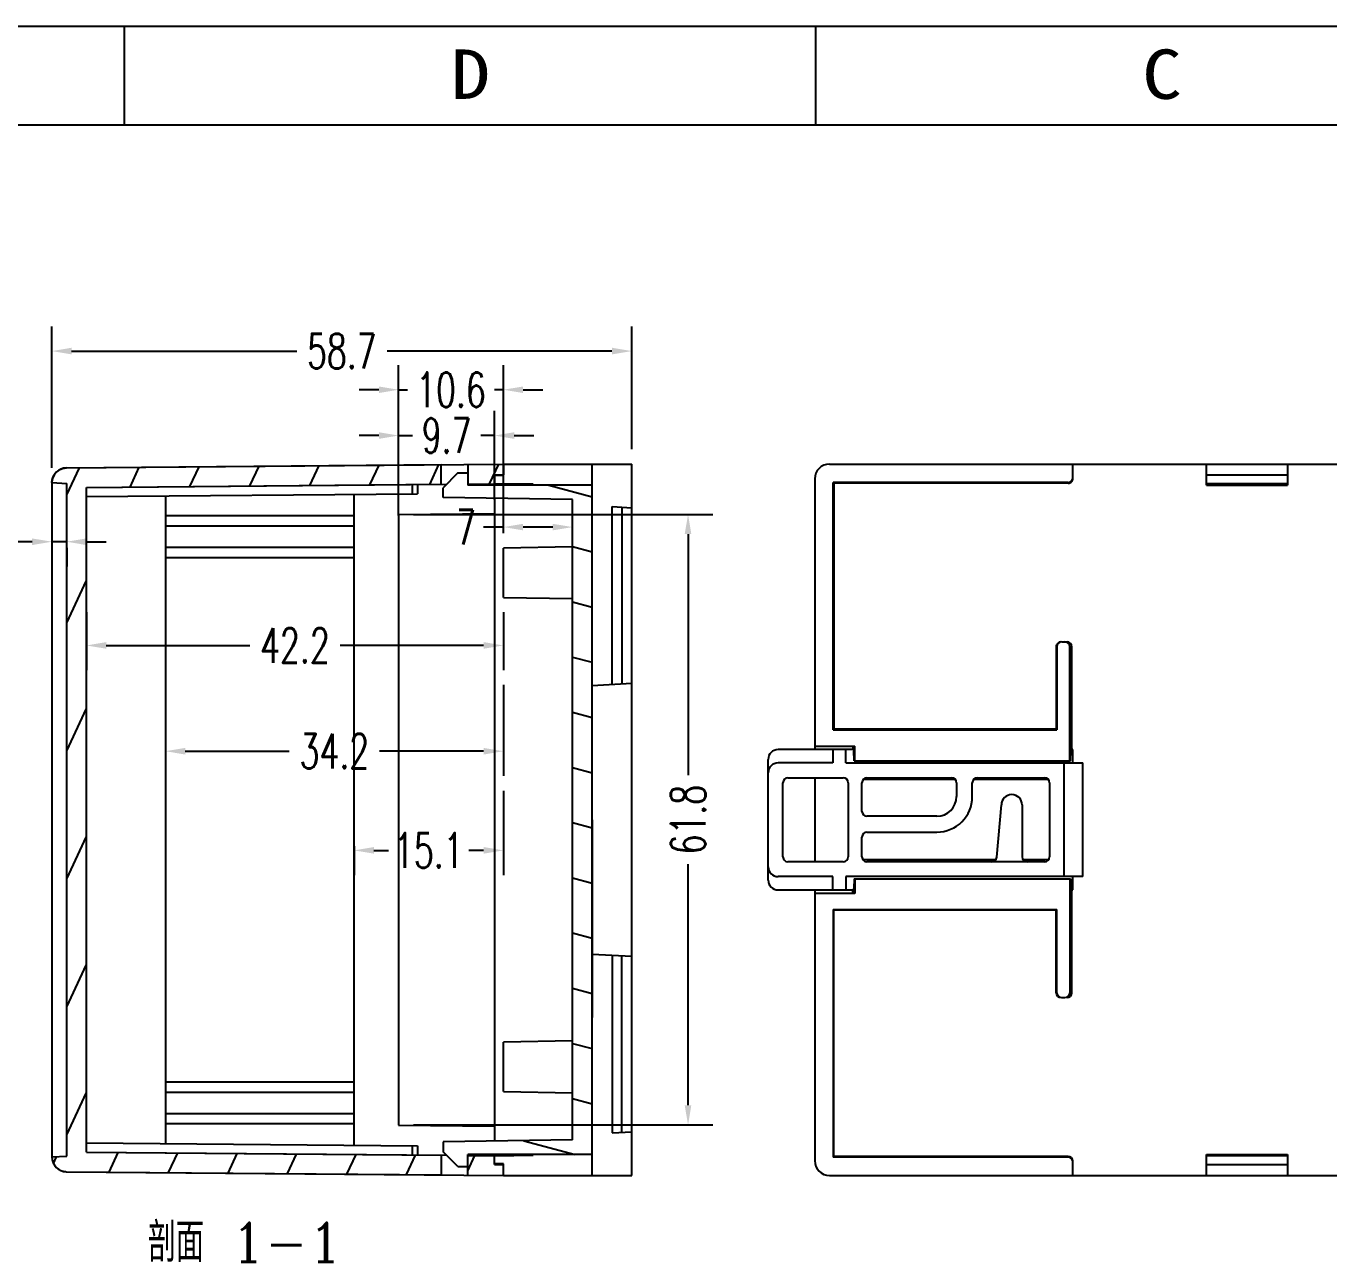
# Model space of a CAD drawing. Header units: millimetres. Extents: x -10387 to -9967, y 7124 to 7421.
# Drawn here: x -10256.9 to -10125.1, y 7296.1 to 7421.1 of the extents above; entities that cross this region are included whole.
import ezdxf
from ezdxf.enums import TextEntityAlignment as Align

# ---------------------------------------------------------------- set-up
doc = ezdxf.new("R2010")
doc.units = ezdxf.units.MM
doc.layers.add('dim', color=3, linetype='Continuous')
doc.styles.add('ROMANC', font='romanc.shx', dxfattribs={"bigfont": 'gbcbig.shx'})
doc.styles.add('romans', font='romans.shx', dxfattribs={"width": 0.67, "bigfont": 'fangsong.shx'})
doc.styles.add('TEXTSTYLE_0', font='txt', dxfattribs={"width": 0.8})
doc.dimstyles.new('MSTD', dxfattribs={"dimtxt": 3.5, "dimasz": 2, "dimexe": 2.5, "dimexo": 1.5, "dimgap": 1, "dimtad": 0, "dimdsep": 46, "dimtxsty": 'romans', "dimcen": 0, "dimclrd": 5, "dimclre": 5, "dimclrt": 3, "dimadec": 1, "dimazin": 0, "dimtfac": 0.5, "dimtmove": 0, "dimatfit": 3, "dimfxl": 1, "dimarcsym": 0})

# ---------------------------------------------------------------- blocks, each defined once
blk = doc.blocks.new('*D58')
at = {"layer": 'Defpoints', "color": 0}
for p in [(-10195.63, 7388.23), (-10195.63, 7376.8), (-10254.33, 7374.92)]:
    blk.add_point(p, dxfattribs=at)
at = {"layer": 'dim', "color": 5, "lineweight": -2}
for p, q in [((-10254.33, 7376.42), (-10254.33, 7390.73)), ((-10195.63, 7378.3), (-10195.63, 7390.73)), ((-10252.33, 7388.23), (-10229.55, 7388.23)), ((-10197.63, 7388.23), (-10220.4, 7388.23))]:
    blk.add_line(p, q, dxfattribs=at)
at = {"layer": 'dim', "color": 5}
for points in [[(-10252.33, 7388.57), (-10252.33, 7387.9), (-10254.33, 7388.23)], [(-10197.63, 7388.57), (-10197.63, 7387.9), (-10195.63, 7388.23)]]:
    blk.add_solid(points, dxfattribs=at)
at = {"layer": 'dim', "color": 3, "insert": (-10224.98, 7388.23), "char_height": 3.5, "attachment_point": 5, "style": 'romans'}
blk.add_mtext('58.7', dxfattribs=at)
blk = doc.blocks.new('*D59')
at = {"layer": 'Defpoints', "color": 0}
for p in [(-10208.63, 7370.42), (-10208.63, 7368.3), (-10201.63, 7368.42)]:
    blk.add_point(p, dxfattribs=at)
at = {"layer": 'dim', "color": 5, "lineweight": -2}
for p, q in [((-10208.63, 7369.8), (-10208.63, 7372.92)), ((-10201.63, 7369.92), (-10201.63, 7372.92)), ((-10208.63, 7370.42), (-10210.63, 7370.42)), ((-10203.63, 7370.42), (-10206.63, 7370.42))]:
    blk.add_line(p, q, dxfattribs=at)
at = {"layer": 'dim', "color": 5}
for points in [[(-10206.63, 7370.75), (-10206.63, 7370.09), (-10208.63, 7370.42)], [(-10203.63, 7370.75), (-10203.63, 7370.09), (-10201.63, 7370.42)]]:
    blk.add_solid(points, dxfattribs=at)
at = {"layer": 'dim', "color": 3, "insert": (-10212.41, 7370.42), "char_height": 3.5, "attachment_point": 5, "style": 'romans'}
blk.add_mtext('7', dxfattribs=at)
blk = doc.blocks.new('*D60')
at = {"layer": 'Defpoints', "color": 0}
for p in [(-10250.83, 7363.3), (-10208.63, 7363.3), (-10250.83, 7358.44)]:
    blk.add_point(p, dxfattribs=at)
at = {"layer": 'dim', "color": 5, "lineweight": -2}
for p, q in [((-10250.83, 7361.8), (-10250.83, 7355.94)), ((-10208.63, 7361.8), (-10208.63, 7355.94)), ((-10248.83, 7358.44), (-10234.3, 7358.44)), ((-10210.63, 7358.44), (-10225.15, 7358.44))]:
    blk.add_line(p, q, dxfattribs=at)
at = {"layer": 'dim', "color": 5}
for points in [[(-10248.83, 7358.78), (-10248.83, 7358.11), (-10250.83, 7358.44)], [(-10210.63, 7358.78), (-10210.63, 7358.11), (-10208.63, 7358.44)]]:
    blk.add_solid(points, dxfattribs=at)
at = {"layer": 'dim', "color": 3, "insert": (-10229.73, 7358.44), "char_height": 3.5, "attachment_point": 5, "style": 'romans'}
blk.add_mtext('42.2', dxfattribs=at)
blk = doc.blocks.new('*D55')
at = {"layer": 'Defpoints', "color": 0}
for p in [(-10208.63, 7355.94), (-10242.83, 7350.24), (-10242.83, 7347.74)]:
    blk.add_point(p, dxfattribs=at)
at = {"layer": 'dim', "color": 5, "lineweight": -2}
for p, q in [((-10208.63, 7354.44), (-10208.63, 7345.24)), ((-10242.83, 7348.74), (-10242.83, 7345.24)), ((-10240.83, 7347.74), (-10230.3, 7347.74)), ((-10210.63, 7347.74), (-10221.15, 7347.74))]:
    blk.add_line(p, q, dxfattribs=at)
at = {"layer": 'dim', "color": 5}
for points in [[(-10240.83, 7348.07), (-10240.83, 7347.4), (-10242.83, 7347.74)], [(-10210.63, 7348.07), (-10210.63, 7347.4), (-10208.63, 7347.74)]]:
    blk.add_solid(points, dxfattribs=at)
at = {"layer": 'dim', "color": 3, "insert": (-10225.73, 7347.74), "char_height": 3.5, "attachment_point": 5, "style": 'romans'}
blk.add_mtext('34.2', dxfattribs=at)
blk = doc.blocks.new('*D61')
at = {"layer": 'Defpoints', "color": 0}
for p in [(-10208.63, 7345.24), (-10223.73, 7339.62), (-10208.63, 7337.7)]:
    blk.add_point(p, dxfattribs=at)
at = {"layer": 'dim', "color": 5, "lineweight": -2}
for p, q in [((-10208.63, 7343.74), (-10208.63, 7335.2)), ((-10223.73, 7338.12), (-10223.73, 7335.2)), ((-10221.73, 7337.7), (-10220.25, 7337.7)), ((-10210.63, 7337.7), (-10212.11, 7337.7))]:
    blk.add_line(p, q, dxfattribs=at)
at = {"layer": 'dim', "color": 5}
for points in [[(-10221.73, 7338.04), (-10221.73, 7337.37), (-10223.73, 7337.7)], [(-10210.63, 7338.04), (-10210.63, 7337.37), (-10208.63, 7337.7)]]:
    blk.add_solid(points, dxfattribs=at)
at = {"layer": 'dim', "color": 3, "insert": (-10216.18, 7337.7), "char_height": 3.5, "attachment_point": 5, "style": 'romans'}
blk.add_mtext('15.1', dxfattribs=at)
blk = doc.blocks.new('*D62')
at = {"layer": 'Defpoints', "color": 0}
for p in [(-10219.23, 7371.71), (-10219.23, 7309.91), (-10189.93, 7309.91)]:
    blk.add_point(p, dxfattribs=at)
at = {"layer": 'dim', "color": 5, "lineweight": -2}
for p, q in [((-10217.73, 7371.71), (-10187.43, 7371.71)), ((-10189.93, 7369.71), (-10189.93, 7345.33)), ((-10189.93, 7311.91), (-10189.93, 7336.29)), ((-10217.73, 7309.91), (-10187.43, 7309.91))]:
    blk.add_line(p, q, dxfattribs=at)
at = {"layer": 'dim', "color": 5}
for points in [[(-10190.27, 7369.71), (-10189.6, 7369.71), (-10189.93, 7371.71)], [(-10190.27, 7311.91), (-10189.6, 7311.91), (-10189.93, 7309.91)]]:
    blk.add_solid(points, dxfattribs=at)
at = {"layer": 'dim', "color": 3, "insert": (-10189.93, 7340.81), "char_height": 3.5, "attachment_point": 5, "rotation": 90, "style": 'romans'}
blk.add_mtext('61.8', dxfattribs=at)
blk = doc.blocks.new('*D63')
at = {"layer": 'Defpoints', "color": 0}
for p in [(-10254.33, 7369.81), (-10254.33, 7368.94), (-10252.83, 7369.81)]:
    blk.add_point(p, dxfattribs=at)
at = {"layer": 'dim', "color": 5, "lineweight": -2}
for p, q in [((-10256.33, 7368.94), (-10258.33, 7368.94)), ((-10252.83, 7368.94), (-10254.33, 7368.94)), ((-10250.83, 7368.94), (-10248.83, 7368.94)), ((-10254.33, 7368.31), (-10254.33, 7366.44)), ((-10252.83, 7368.31), (-10252.83, 7366.44))]:
    blk.add_line(p, q, dxfattribs=at)
at = {"layer": 'dim', "color": 5}
for points in [[(-10256.33, 7369.27), (-10256.33, 7368.6), (-10254.33, 7368.94)], [(-10250.83, 7369.27), (-10250.83, 7368.6), (-10252.83, 7368.94)]]:
    blk.add_solid(points, dxfattribs=at)
at = {"layer": 'dim', "color": 3, "insert": (-10261.62, 7368.94), "char_height": 3.5, "attachment_point": 5, "style": 'romans'}
blk.add_mtext('1.5', dxfattribs=at)
blk = doc.blocks.new('SUN_6HWZ35TKXU86YGHH1AY77V3D6FJ')
at = {"color": 7, "linetype": 'Continuous'}
for p, q in [((-420, 297), (0, 297)), ((-280, 287), (-280, 297)), ((-210, 287), (-210, 297)), ((-410, 287), (-10, 287))]:
    blk.add_line(p, q, dxfattribs=at)
at = {"color": 2, "linetype": 'Continuous', "style": 'TEXTSTYLE_0', "width": 1.2}
for s, p, p2 in [('D', (-246.98, 289.63), (-242.98, 289.63)), ('C', (-176.98, 289.63), (-172.98, 289.63))]:
    blk.add_text(s, height=5, dxfattribs=at).set_placement(p, p2, align=Align.FIT)
blk = doc.blocks.new('*D75')
at = {"layer": 'Defpoints', "color": 0}
for p in [(-10209.53, 7379.68), (-10219.23, 7371.71), (-10209.53, 7371.71)]:
    blk.add_point(p, dxfattribs=at)
at = {"layer": 'dim', "color": 5, "lineweight": -2}
for p, q in [((-10219.23, 7373.21), (-10219.23, 7382.18)), ((-10209.53, 7373.21), (-10209.53, 7382.18)), ((-10221.23, 7379.68), (-10223.23, 7379.68)), ((-10219.23, 7379.68), (-10217.83, 7379.68)), ((-10209.53, 7379.68), (-10210.92, 7379.68)), ((-10207.53, 7379.68), (-10205.53, 7379.68))]:
    blk.add_line(p, q, dxfattribs=at)
at = {"layer": 'dim', "color": 5}
for points in [[(-10221.23, 7380.02), (-10221.23, 7379.35), (-10219.23, 7379.68)], [(-10207.53, 7380.02), (-10207.53, 7379.35), (-10209.53, 7379.68)]]:
    blk.add_solid(points, dxfattribs=at)
at = {"layer": 'dim', "color": 3, "insert": (-10214.38, 7379.68), "char_height": 3.5, "attachment_point": 5, "style": 'romans'}
blk.add_mtext('9.7', dxfattribs=at)
blk = doc.blocks.new('*D76')
at = {"layer": 'Defpoints', "color": 0}
for p in [(-10219.23, 7384.32), (-10219.23, 7370.1), (-10208.63, 7368.3)]:
    blk.add_point(p, dxfattribs=at)
at = {"layer": 'dim', "color": 5, "lineweight": -2}
for p, q in [((-10219.23, 7371.6), (-10219.23, 7386.82)), ((-10208.63, 7369.8), (-10208.63, 7386.82)), ((-10221.23, 7384.32), (-10223.23, 7384.32)), ((-10219.23, 7384.32), (-10218.33, 7384.32)), ((-10208.63, 7384.32), (-10209.52, 7384.32)), ((-10206.63, 7384.32), (-10204.63, 7384.32))]:
    blk.add_line(p, q, dxfattribs=at)
at = {"layer": 'dim', "color": 5}
for points in [[(-10221.23, 7384.65), (-10221.23, 7383.99), (-10219.23, 7384.32)], [(-10206.63, 7384.65), (-10206.63, 7383.99), (-10208.63, 7384.32)]]:
    blk.add_solid(points, dxfattribs=at)
at = {"layer": 'dim', "color": 3, "insert": (-10213.93, 7384.32), "char_height": 3.5, "attachment_point": 5, "style": 'romans'}
blk.add_mtext('10.6', dxfattribs=at)

msp = doc.modelspace()

# ---------------------------------------------------------------- hatches: boundary and pattern name
at = {"linetype": 'Continuous'}
h = msp.add_hatch(dxfattribs=at)
h.set_pattern_fill('DEFAULT__1', color=2, scale=5.476388, angle=245, style=0, pattern_type=0)
h.set_pattern_definition([(245, (-10476.593, 7062.284), (4.96329, -2.31442), [])])
edge = h.paths.add_edge_path()
edge.add_line((-10250.827, 7307.159), (-10214.927, 7306.846))
edge.add_line((-10214.927, 7306.846), (-10214.927, 7304.854))
edge.add_line((-10252.84, 7305.185), (-10214.927, 7304.854))
edge.add_spline(control_points=[(-10254.326, 7306.673), (-10254.32, 7305.806), (-10253.707, 7305.192), (-10252.84, 7305.185)], knot_values=[0, 0, 0, 0, 1, 1, 1, 1], weights=[1, 0.8086432, 0.8086432, 1], degree=3, periodic=0)
edge.add_line((-10254.326, 7306.673), (-10252.827, 7306.751))
edge.add_line((-10252.827, 7306.751), (-10252.827, 7374.846))
edge.add_line((-10254.326, 7374.925), (-10252.827, 7374.846))
edge.add_spline(control_points=[(-10254.326, 7374.925), (-10254.32, 7375.792), (-10253.707, 7376.405), (-10252.84, 7376.413)], knot_values=[0, 0, 0, 0, 1, 1, 1, 1], weights=[1, 0.8086432, 0.8086432, 1], degree=3, periodic=0)
edge.add_line((-10252.84, 7376.413), (-10214.927, 7376.744))
edge.add_line((-10214.927, 7374.752), (-10214.927, 7376.744))
edge.add_line((-10250.827, 7374.438), (-10214.927, 7374.752))
edge.add_line((-10250.827, 7307.159), (-10250.827, 7374.438))
edge = h.paths.add_edge_path()
edge.add_line((-10212.227, 7306.822), (-10209.527, 7306.799))
edge.add_line((-10209.527, 7305.899), (-10209.527, 7306.799))
edge.add_line((-10209.527, 7305.899), (-10208.627, 7305.899))
edge.add_line((-10208.627, 7304.799), (-10208.627, 7305.899))
edge.add_line((-10212.227, 7304.83), (-10208.627, 7304.799))
edge.add_line((-10212.227, 7304.83), (-10212.227, 7306.822))
edge = h.paths.add_edge_path()
edge.add_line((-10212.227, 7374.775), (-10209.527, 7374.799))
edge.add_line((-10212.227, 7376.767), (-10212.227, 7374.775))
edge.add_line((-10212.227, 7376.767), (-10208.627, 7376.799))
edge.add_line((-10208.627, 7376.799), (-10208.627, 7375.699))
edge.add_line((-10209.527, 7375.699), (-10208.627, 7375.699))
edge.add_line((-10209.527, 7375.699), (-10209.527, 7374.799))
h = msp.add_hatch(dxfattribs=at)
h.set_pattern_fill('DEFAULT__2', color=2, scale=5.39542, angle=165, style=0, pattern_type=0)
h.set_pattern_definition([(165, (-10476.593, 7062.284), (-1.39644, -5.211575), [])])
edge = h.paths.add_edge_path()
edge.add_line((-10199.627, 7306.93), (-10199.627, 7374.668))
edge.add_line((-10199.627, 7306.93), (-10212.226, 7306.93))
edge.add_line((-10212.226, 7305.697), (-10212.226, 7306.93))
edge.add_line((-10213.226, 7305.697), (-10212.226, 7305.697))
edge.add_line((-10213.226, 7305.697), (-10214.726, 7307.197))
edge.add_line((-10214.726, 7308.197), (-10214.726, 7307.197))
edge.add_line((-10201.627, 7308.399), (-10214.726, 7308.197))
edge.add_line((-10201.627, 7308.399), (-10201.627, 7373.199))
edge.add_line((-10201.627, 7373.199), (-10214.726, 7373.4))
edge.add_line((-10214.726, 7373.4), (-10214.726, 7374.4))
edge.add_line((-10213.226, 7375.9), (-10214.726, 7374.4))
edge.add_line((-10213.226, 7375.9), (-10212.226, 7375.9))
edge.add_line((-10212.226, 7375.9), (-10212.226, 7374.668))
edge.add_line((-10199.627, 7374.668), (-10212.226, 7374.668))

# ---------------------------------------------------------------- linework, layer by layer
at = {"color": 7, "linetype": 'Continuous'}
for p, q in [((-10252.84, 7376.413), (-10208.627, 7376.799)), ((-10252.84, 7376.413), (-10214.927, 7376.744)), ((-10214.927, 7374.752), (-10214.927, 7376.744)), ((-10214.927, 7374.752), (-10214.927, 7376.744)), ((-10213.226, 7375.9), (-10214.726, 7374.4)), ((-10213.226, 7375.9), (-10214.726, 7374.4)), ((-10213.226, 7375.9), (-10212.226, 7375.9)), ((-10213.226, 7375.9), (-10212.226, 7375.9)), ((-10212.227, 7376.767), (-10208.627, 7376.799)), ((-10212.227, 7376.767), (-10212.227, 7374.775)), ((-10212.227, 7376.767), (-10212.226, 7374.668)), ((-10212.226, 7375.9), (-10212.226, 7374.668)), ((-10209.527, 7375.699), (-10208.627, 7375.699)), ((-10209.527, 7375.699), (-10209.527, 7374.799)), ((-10209.527, 7375.699), (-10209.527, 7374.668)), ((-10209.527, 7375.699), (-10208.627, 7375.699)), ((-10208.627, 7375.629), (-10209.527, 7375.629)), ((-10208.627, 7376.799), (-10208.627, 7375.699)), ((-10208.627, 7375.629), (-10208.627, 7376.799)), ((-10208.627, 7376.799), (-10195.627, 7376.799)), ((-10199.627, 7340.799), (-10199.627, 7376.799)), ((-10195.627, 7304.799), (-10195.627, 7376.799)), ((-10175.602, 7376.799), (-10091.102, 7376.799)), ((-10150.964, 7375.43), (-10150.964, 7376.799)), ((-10137.452, 7374.668), (-10137.452, 7376.799)), ((-10137.452, 7375.699), (-10129.252, 7375.699)), ((-10129.252, 7376.799), (-10129.252, 7374.668)), ((-10254.327, 7374.919), (-10254.327, 7306.679)), ((-10254.326, 7374.925), (-10252.827, 7374.846)), ((-10254.326, 7374.925), (-10252.827, 7374.846)), ((-10252.827, 7306.751), (-10252.827, 7374.846)), ((-10252.827, 7306.751), (-10252.827, 7374.846)), ((-10250.827, 7374.438), (-10214.37, 7374.757)), ((-10250.827, 7374.438), (-10214.927, 7374.752)), ((-10250.827, 7307.159), (-10250.827, 7374.438)), ((-10250.827, 7307.159), (-10250.827, 7374.438)), ((-10217.827, 7373.794), (-10217.827, 7374.726)), ((-10217.327, 7374.731), (-10217.327, 7373.799)), ((-10214.726, 7373.4), (-10214.726, 7374.4)), ((-10214.726, 7373.4), (-10214.726, 7374.4)), ((-10212.227, 7374.775), (-10209.527, 7374.799)), ((-10212.227, 7374.775), (-10209.527, 7374.799)), ((-10199.627, 7374.668), (-10212.226, 7374.668)), ((-10199.627, 7374.668), (-10212.226, 7374.668)), ((-10205.626, 7374.752), (-10209.527, 7374.812)), ((-10205.626, 7374.668), (-10205.626, 7374.752)), ((-10199.627, 7306.93), (-10199.627, 7374.668)), ((-10177.102, 7375.299), (-10177.102, 7347.899)), ((-10175.233, 7349.891), (-10175.233, 7374.93)), ((-10175.164, 7374.86), (-10175.233, 7374.93)), ((-10151.464, 7374.93), (-10175.233, 7374.93)), ((-10175.164, 7374.86), (-10175.164, 7349.96)), ((-10151.464, 7374.86), (-10175.164, 7374.86)), ((-10151.464, 7374.93), (-10151.464, 7374.86)), ((-10129.252, 7374.799), (-10137.452, 7374.799)), ((-10137.452, 7374.668), (-10129.252, 7374.668)), ((-10136.852, 7374.752), (-10136.852, 7374.775)), ((-10129.852, 7374.775), (-10136.852, 7374.775)), ((-10136.852, 7374.752), (-10136.377, 7374.752)), ((-10136.377, 7374.668), (-10136.377, 7374.775)), ((-10130.377, 7374.668), (-10130.377, 7374.775)), ((-10130.377, 7374.752), (-10129.852, 7374.752)), ((-10129.852, 7374.775), (-10129.852, 7374.752)), ((-10250.827, 7373.506), (-10217.327, 7373.799)), ((-10242.827, 7373.576), (-10242.827, 7308.021)), ((-10223.727, 7307.855), (-10223.727, 7373.743)), ((-10201.627, 7373.199), (-10214.726, 7373.4)), ((-10201.627, 7373.199), (-10214.726, 7373.4)), ((-10209.527, 7373.32), (-10209.527, 7308.277)), ((-10201.627, 7308.399), (-10201.627, 7373.199)), ((-10201.627, 7308.399), (-10201.627, 7373.199)), ((-10223.727, 7371.549), (-10242.827, 7371.549)), ((-10219.227, 7371.706), (-10209.527, 7371.791)), ((-10219.227, 7371.706), (-10219.227, 7309.891)), ((-10197.627, 7354.508), (-10197.627, 7372.489)), ((-10197.627, 7372.489), (-10195.627, 7372.384)), ((-10196.627, 7372.437), (-10196.627, 7354.561)), ((-10242.827, 7370.549), (-10223.727, 7370.549)), ((-10223.727, 7368.349), (-10242.827, 7368.349)), ((-10201.627, 7368.421), (-10208.627, 7368.299)), ((-10208.627, 7363.299), (-10208.627, 7368.299)), ((-10242.827, 7367.349), (-10223.727, 7367.349)), ((-10208.627, 7363.299), (-10201.627, 7363.177)), ((-10152.094, 7358.799), (-10151.569, 7358.799)), ((-10152.664, 7358.299), (-10152.664, 7349.96)), ((-10152.664, 7358.299), (-10152.594, 7358.299)), ((-10152.594, 7358.299), (-10152.594, 7349.891)), ((-10151.278, 7346.76), (-10151.278, 7358.299)), ((-10151.278, 7358.299), (-10151.069, 7358.299)), ((-10151.069, 7347.899), (-10151.069, 7358.299)), ((-10199.627, 7354.404), (-10195.627, 7354.613)), ((-10175.233, 7349.891), (-10175.164, 7349.96)), ((-10175.233, 7349.891), (-10152.594, 7349.891)), ((-10152.664, 7349.96), (-10175.164, 7349.96)), ((-10152.664, 7349.96), (-10152.594, 7349.891)), ((-10173.154, 7347.899), (-10180.824, 7347.899)), ((-10177.102, 7348.26), (-10173.049, 7348.26)), ((-10175.264, 7347.899), (-10175.264, 7346.549)), ((-10173.964, 7346.549), (-10173.964, 7347.899)), ((-10173.259, 7348.26), (-10173.259, 7347.899)), ((-10173.154, 7348.26), (-10173.154, 7347.76)), ((-10173.049, 7346.76), (-10173.049, 7348.26)), ((-10151.173, 7348.26), (-10151.173, 7347.76)), ((-10151.173, 7348.26), (-10151.069, 7348.26)), ((-10150.964, 7347.899), (-10151.173, 7347.899)), ((-10150.964, 7346.549), (-10150.964, 7347.899)), ((-10181.824, 7334.699), (-10181.824, 7346.899)), ((-10175.264, 7346.549), (-10180.824, 7346.549)), ((-10173.964, 7346.549), (-10149.964, 7346.549)), ((-10173.102, 7346.76), (-10173.154, 7347.76)), ((-10173.102, 7346.76), (-10151.226, 7346.76)), ((-10151.863, 7335.049), (-10151.863, 7346.549)), ((-10151.226, 7346.76), (-10151.173, 7347.76)), ((-10149.964, 7335.049), (-10149.964, 7346.549)), ((-10180.324, 7337.049), (-10180.324, 7344.549)), ((-10179.824, 7345.049), (-10174.224, 7345.049)), ((-10177.102, 7345.049), (-10177.102, 7336.549)), ((-10173.724, 7344.549), (-10173.724, 7337.049)), ((-10172.324, 7341.649), (-10172.324, 7344.549)), ((-10162.872, 7344.865), (-10172.206, 7344.865)), ((-10171.824, 7345.049), (-10163.254, 7345.049)), ((-10162.754, 7344.549), (-10162.754, 7343.149)), ((-10161.154, 7343.149), (-10161.154, 7344.549)), ((-10153.442, 7344.865), (-10161.036, 7344.865)), ((-10160.654, 7345.049), (-10153.824, 7345.049)), ((-10155.102, 7345.049), (-10155.102, 7344.865)), ((-10154.963, 7344.865), (-10154.963, 7345.049)), ((-10153.324, 7344.549), (-10153.324, 7337.049)), ((-10158.677, 7337.005), (-10158.214, 7342.299)), ((-10156.114, 7342.299), (-10156.114, 7337.049)), ((-10164.754, 7341.149), (-10171.824, 7341.149)), ((-10172.324, 7337.049), (-10172.324, 7339.049)), ((-10171.824, 7339.549), (-10164.754, 7339.549)), ((-10174.224, 7336.549), (-10179.824, 7336.549)), ((-10158.788, 7336.732), (-10172.206, 7336.732)), ((-10153.824, 7336.549), (-10171.824, 7336.549)), ((-10162.019, 7336.732), (-10162.019, 7336.549)), ((-10161.852, 7336.732), (-10161.852, 7336.549)), ((-10153.442, 7336.732), (-10155.996, 7336.732)), ((-10155.102, 7336.732), (-10155.102, 7336.549)), ((-10154.963, 7336.549), (-10154.963, 7336.732)), ((-10175.264, 7335.049), (-10180.824, 7335.049)), ((-10175.264, 7333.699), (-10175.264, 7335.049)), ((-10173.964, 7335.049), (-10173.964, 7333.699)), ((-10149.964, 7335.049), (-10173.964, 7335.049)), ((-10173.102, 7334.837), (-10173.154, 7333.837)), ((-10173.102, 7334.837), (-10151.226, 7334.837)), ((-10173.049, 7334.837), (-10173.049, 7333.337)), ((-10151.278, 7334.837), (-10151.278, 7323.299)), ((-10151.226, 7334.837), (-10151.173, 7333.837)), ((-10150.964, 7333.699), (-10150.964, 7335.049)), ((-10180.824, 7333.699), (-10173.154, 7333.699)), ((-10177.102, 7333.699), (-10177.102, 7306.299)), ((-10173.049, 7333.337), (-10177.102, 7333.337)), ((-10173.259, 7333.337), (-10173.259, 7333.699)), ((-10173.154, 7333.337), (-10173.154, 7333.837)), ((-10151.173, 7333.337), (-10151.173, 7333.837)), ((-10151.173, 7333.699), (-10150.964, 7333.699)), ((-10151.173, 7333.337), (-10151.069, 7333.337)), ((-10151.069, 7323.299), (-10151.069, 7333.699)), ((-10175.233, 7331.707), (-10175.233, 7306.668)), ((-10175.164, 7331.637), (-10175.233, 7331.707)), ((-10175.233, 7331.707), (-10152.594, 7331.707)), ((-10175.164, 7306.737), (-10175.164, 7331.637)), ((-10152.664, 7331.637), (-10175.164, 7331.637)), ((-10152.664, 7331.637), (-10152.594, 7331.707)), ((-10152.664, 7323.299), (-10152.664, 7331.637)), ((-10152.594, 7323.299), (-10152.594, 7331.707)), ((-10199.627, 7327.194), (-10195.627, 7326.984)), ((-10197.627, 7327.089), (-10197.627, 7309.108)), ((-10196.627, 7309.161), (-10196.627, 7327.037)), ((-10152.664, 7323.299), (-10152.594, 7323.299)), ((-10152.094, 7322.799), (-10151.779, 7322.799)), ((-10151.069, 7323.299), (-10151.278, 7323.299)), ((-10199.627, 7304.799), (-10199.627, 7320.799)), ((-10201.627, 7318.421), (-10208.627, 7318.299)), ((-10208.627, 7313.299), (-10208.627, 7318.299)), ((-10223.727, 7314.249), (-10242.827, 7314.249)), ((-10242.827, 7313.249), (-10223.727, 7313.249)), ((-10208.627, 7313.299), (-10201.627, 7313.177)), ((-10223.727, 7311.049), (-10242.827, 7311.049)), ((-10242.827, 7310.049), (-10223.727, 7310.049)), ((-10219.227, 7309.891), (-10209.527, 7309.807)), ((-10201.627, 7308.399), (-10214.726, 7308.197)), ((-10201.627, 7308.399), (-10214.726, 7308.197)), ((-10197.627, 7309.108), (-10195.627, 7309.213)), ((-10250.827, 7308.091), (-10217.327, 7307.799)), ((-10250.827, 7307.159), (-10214.927, 7306.846)), ((-10250.827, 7307.159), (-10214.37, 7306.841)), ((-10217.827, 7306.871), (-10217.827, 7307.803)), ((-10217.327, 7307.799), (-10217.327, 7306.867)), ((-10214.726, 7308.197), (-10214.726, 7307.197)), ((-10214.726, 7308.197), (-10214.726, 7307.197)), ((-10213.226, 7305.697), (-10214.726, 7307.197)), ((-10213.226, 7305.697), (-10214.726, 7307.197)), ((-10212.227, 7304.83), (-10212.226, 7306.93)), ((-10199.627, 7306.93), (-10212.226, 7306.93)), ((-10212.226, 7305.697), (-10212.226, 7306.93)), ((-10199.627, 7306.93), (-10212.226, 7306.93)), ((-10209.527, 7305.899), (-10209.527, 7306.93)), ((-10205.626, 7306.93), (-10205.626, 7306.845)), ((-10137.452, 7306.93), (-10129.252, 7306.93)), ((-10137.452, 7304.799), (-10137.452, 7306.93)), ((-10136.377, 7306.93), (-10136.377, 7306.822)), ((-10130.377, 7306.93), (-10130.377, 7306.822)), ((-10129.252, 7306.93), (-10129.252, 7304.799)), ((-10254.326, 7306.673), (-10252.827, 7306.751)), ((-10254.326, 7306.673), (-10252.827, 7306.751)), ((-10214.927, 7306.846), (-10214.927, 7304.854)), ((-10214.927, 7306.846), (-10214.927, 7304.854)), ((-10213.226, 7305.697), (-10212.226, 7305.697)), ((-10213.226, 7305.697), (-10212.226, 7305.697)), ((-10212.227, 7306.822), (-10209.527, 7306.799)), ((-10212.227, 7304.83), (-10212.227, 7306.822)), ((-10212.227, 7306.822), (-10209.527, 7306.799)), ((-10209.527, 7306.785), (-10205.626, 7306.845)), ((-10209.527, 7305.899), (-10209.527, 7306.799)), ((-10208.627, 7305.969), (-10209.527, 7305.969)), ((-10209.527, 7305.899), (-10208.627, 7305.899)), ((-10209.527, 7305.899), (-10208.627, 7305.899)), ((-10208.627, 7304.799), (-10208.627, 7305.969)), ((-10208.627, 7304.799), (-10208.627, 7305.899)), ((-10175.164, 7306.737), (-10175.233, 7306.668)), ((-10151.464, 7306.668), (-10175.233, 7306.668)), ((-10151.464, 7306.737), (-10175.164, 7306.737)), ((-10151.464, 7306.737), (-10151.464, 7306.668)), ((-10150.964, 7304.799), (-10150.964, 7306.168)), ((-10129.252, 7306.799), (-10137.452, 7306.799)), ((-10137.452, 7305.899), (-10129.252, 7305.899)), ((-10136.852, 7306.846), (-10136.377, 7306.846)), ((-10136.852, 7306.846), (-10136.852, 7306.822)), ((-10129.852, 7306.822), (-10136.852, 7306.822)), ((-10130.377, 7306.846), (-10129.852, 7306.846)), ((-10129.852, 7306.822), (-10129.852, 7306.846)), ((-10252.84, 7305.185), (-10214.927, 7304.854)), ((-10252.84, 7305.185), (-10208.627, 7304.799)), ((-10212.227, 7304.83), (-10208.627, 7304.799)), ((-10208.627, 7304.799), (-10195.627, 7304.799)), ((-10175.602, 7304.799), (-10091.102, 7304.799))]:
    msp.add_line(p, q, dxfattribs=at)
at = {"color": 4, "linetype": 'Continuous'}
for p, q in [((-10199.627, 7340.799), (-10199.627, 7320.799)), ((-10153.324, 7340.799), (-10153.377, 7340.799))]:
    msp.add_line(p, q, dxfattribs=at)
at = {"color": 7, "linetype": 'Continuous'}
for centre, radius, start, end in [((-10252.827, 7374.913), 1.5, 90.5, 179.5467), ((-10175.602, 7375.299), 1.5, 90, 180), ((-10180.824, 7346.899), 1, 90, 180), ((-10180.824, 7345.549), 1, 90, 180), ((-10179.824, 7344.549), 0.5, 90, 180), ((-10174.224, 7344.549), 0.5, 0, 90), ((-10171.824, 7344.549), 0.5, 90, 180), ((-10163.254, 7344.549), 0.5, 0, 90), ((-10160.654, 7344.549), 0.5, 90, 180), ((-10153.824, 7344.549), 0.5, 0, 90), ((-10164.754, 7343.149), 3.6, 270, 0), ((-10164.754, 7343.149), 2, 270, 0), ((-10157.164, 7342.299), 1.05, 0, 180), ((-10171.824, 7341.649), 0.5, 180, 270), ((-10171.824, 7339.049), 0.5, 90, 180), ((-10180.824, 7336.049), 1, 180, 270), ((-10179.824, 7337.049), 0.5, 180, 270), ((-10174.224, 7337.049), 0.5, 270, 0), ((-10171.824, 7337.049), 0.5, 180, 270), ((-10159.175, 7337.049), 0.5, 270, 355), ((-10155.614, 7337.049), 0.5, 180, 270), ((-10153.824, 7337.049), 0.5, 270, 0), ((-10180.824, 7334.699), 1, 180, 270), ((-10252.827, 7306.685), 1.5, 180.4533, 269.5), ((-10175.602, 7306.299), 1.5, 180, 270)]:
    msp.add_arc(centre, radius, start, end, dxfattribs=at)
for centre, major_axis, ratio, start_param, end_param in [((-10151.464, 7375.43), (0, 0.5), 0.9998477, 9.424778, 10.9955743), ((-10151.464, 7375.36), (0, 0.5), 0.9998477, -3.1415927, -1.5707963), ((-10152.164, 7358.299), (0.5, 0), 0.9998477, 1.5707963, 3.1415927), ((-10152.094, 7358.299), (-0.5, 0), 0.9998477, 4.712389, 6.2831853), ((-10151.779, 7358.299), (-0.501, 0), 0.9986295, 3.1415927, 4.712389), ((-10151.569, 7358.299), (0.501, 0), 0.9986295, 0, 1.5707963), ((-10152.164, 7323.299), (0.5, 0), 0.9998477, 3.1415927, 4.712389), ((-10152.094, 7323.299), (-0.5, 0), 0.9998477, 6.2831853, 7.8539816), ((-10151.779, 7323.299), (0.501, 0), 0.9986295, -1.5707963, 0), ((-10151.569, 7323.299), (0.501, 0), 0.9986295, -1.5707963, 0), ((-10151.464, 7306.237), (0, 0.5), 0.9998477, -1.5707963, 0), ((-10151.464, 7306.168), (0, 0.5), 0.9998477, -1.5707963, 0)]:
    msp.add_ellipse(centre, major_axis=major_axis, ratio=ratio, start_param=start_param, end_param=end_param, dxfattribs=at)
for points, start_tangent, end_tangent in [([(-10254.326, 7374.925), (-10254.326, 7374.958), (-10254.325, 7374.991), (-10254.322, 7375.025), (-10254.319, 7375.058), (-10254.316, 7375.092), (-10254.311, 7375.127), (-10254.306, 7375.161), (-10254.3, 7375.195), (-10254.293, 7375.23), (-10254.285, 7375.264), (-10254.276, 7375.299), (-10254.266, 7375.333), (-10254.256, 7375.368), (-10254.244, 7375.402), (-10254.232, 7375.437), (-10254.219, 7375.471), (-10254.205, 7375.505), (-10254.19, 7375.539), (-10254.174, 7375.573), (-10254.157, 7375.606), (-10254.139, 7375.639), (-10254.12, 7375.672), (-10254.101, 7375.704), (-10254.08, 7375.736), (-10254.059, 7375.768), (-10254.037, 7375.799), (-10254.014, 7375.829), (-10253.99, 7375.859), (-10253.966, 7375.889), (-10253.94, 7375.918), (-10253.914, 7375.946), (-10253.888, 7375.973), (-10253.86, 7376), (-10253.832, 7376.026), (-10253.803, 7376.051), (-10253.774, 7376.076), (-10253.744, 7376.1), (-10253.713, 7376.123), (-10253.682, 7376.145), (-10253.651, 7376.166), (-10253.619, 7376.187), (-10253.587, 7376.206), (-10253.554, 7376.225), (-10253.521, 7376.243), (-10253.487, 7376.26), (-10253.454, 7376.276), (-10253.42, 7376.291), (-10253.386, 7376.305), (-10253.351, 7376.318), (-10253.317, 7376.331), (-10253.283, 7376.342), (-10253.248, 7376.353), (-10253.214, 7376.362), (-10253.179, 7376.371), (-10253.144, 7376.379), (-10253.11, 7376.386), (-10253.076, 7376.392), (-10253.041, 7376.398), (-10253.007, 7376.402), (-10252.973, 7376.406), (-10252.939, 7376.409), (-10252.906, 7376.411), (-10252.873, 7376.412), (-10252.84, 7376.413)], (0.0079114, 0.9999687), (0.9999619, 0.0087265)), ([(-10254.326, 7306.673), (-10254.326, 7306.64), (-10254.325, 7306.606), (-10254.322, 7306.573), (-10254.319, 7306.539), (-10254.316, 7306.505), (-10254.311, 7306.471), (-10254.306, 7306.437), (-10254.3, 7306.402), (-10254.293, 7306.368), (-10254.285, 7306.333), (-10254.276, 7306.299), (-10254.266, 7306.264), (-10254.256, 7306.23), (-10254.244, 7306.195), (-10254.232, 7306.161), (-10254.219, 7306.127), (-10254.205, 7306.092), (-10254.19, 7306.059), (-10254.174, 7306.025), (-10254.157, 7305.991), (-10254.139, 7305.958), (-10254.12, 7305.926), (-10254.101, 7305.893), (-10254.08, 7305.861), (-10254.059, 7305.83), (-10254.037, 7305.799), (-10254.014, 7305.768), (-10253.99, 7305.738), (-10253.966, 7305.709), (-10253.94, 7305.68), (-10253.914, 7305.652), (-10253.888, 7305.624), (-10253.86, 7305.598), (-10253.832, 7305.572), (-10253.803, 7305.546), (-10253.774, 7305.522), (-10253.744, 7305.498), (-10253.713, 7305.475), (-10253.682, 7305.453), (-10253.651, 7305.431), (-10253.619, 7305.411), (-10253.587, 7305.391), (-10253.554, 7305.373), (-10253.521, 7305.355), (-10253.487, 7305.338), (-10253.454, 7305.322), (-10253.42, 7305.307), (-10253.386, 7305.293), (-10253.351, 7305.279), (-10253.317, 7305.267), (-10253.283, 7305.256), (-10253.248, 7305.245), (-10253.214, 7305.235), (-10253.179, 7305.227), (-10253.144, 7305.219), (-10253.11, 7305.212), (-10253.076, 7305.205), (-10253.041, 7305.2), (-10253.007, 7305.196), (-10252.973, 7305.192), (-10252.939, 7305.189), (-10252.906, 7305.187), (-10252.873, 7305.185), (-10252.84, 7305.185)], (0.0079114, -0.9999687), (0.9999619, -0.0087265))]:
    msp.add_spline(points, degree=3, dxfattribs=dict(at, start_tangent=start_tangent, end_tangent=end_tangent))

# ---------------------------------------------------------------- block references
at = {"layer": 'dim'}
msp.add_blockref('SUN_6HWZ35TKXU86YGHH1AY77V3D6FJ', (-9966.979, 7124.124), dxfattribs=at)

# ---------------------------------------------------------------- texts
at = {"color": 2, "linetype": 'Continuous', "insert": (-10224.977, 7300.02), "char_height": 3.9688, "width": 19.05, "attachment_point": 3, "line_spacing_factor": 0.9, "style": 'ROMANC'}
msp.add_mtext('剖面 1-1', dxfattribs=at)

# ---------------------------------------------------------------- dimensions: what is measured, and where the dimension line sits
at = {"layer": 'dim'}
for base, p1, p2, picture, middle in [((-10195.627, 7388.232), (-10254.327, 7374.919), (-10195.627, 7376.799), '*D58', (-10224.977, 7388.232)), ((-10219.227, 7384.319), (-10208.627, 7368.299), (-10219.227, 7370.105), '*D76', (-10213.927, 7384.319)), ((-10209.527, 7379.683), (-10219.227, 7371.706), (-10209.527, 7371.706), '*D75', (-10214.377, 7379.683)), ((-10208.627, 7370.42), (-10201.627, 7368.421), (-10208.627, 7368.299), '*D59', (-10212.408, 7370.42)), ((-10254.327, 7368.938), (-10252.827, 7369.809), (-10254.327, 7369.809), '*D63', (-10261.616, 7368.938)), ((-10250.827, 7358.442), (-10208.627, 7363.299), (-10250.827, 7363.299), '*D60', (-10229.727, 7358.442)), ((-10242.827, 7347.737), (-10208.627, 7355.942), (-10242.827, 7350.237), '*D55', (-10225.727, 7347.737)), ((-10208.627, 7337.704), (-10223.727, 7339.615), (-10208.627, 7345.237), '*D61', (-10216.177, 7337.704))]:
    dim = msp.add_linear_dim(base=base, p1=p1, p2=p2, dimstyle='MSTD', dxfattribs=at)
    dim.commit()
    dim.dimension.update_dxf_attribs({"geometry": picture, "text_midpoint": middle})
dim = msp.add_linear_dim(base=(-10189.9326, 7309.9112), p1=(-10219.2265, 7371.7064), p2=(-10219.2265, 7309.9112), angle=90, dimstyle='MSTD', dxfattribs=at)
dim.commit()
dim.dimension.update_dxf_attribs({"geometry": '*D62', "text_midpoint": (-10189.9326, 7340.8088)})

doc.saveas('drawing.dxf')
